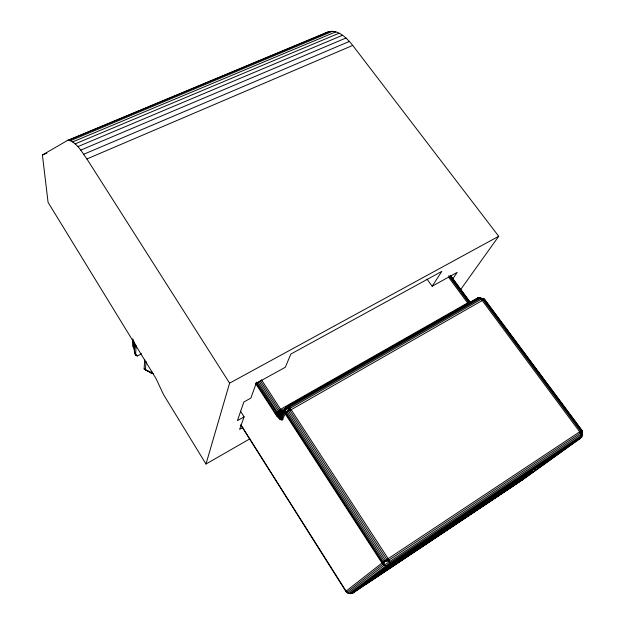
<?xml version="1.0" encoding="UTF-8"?>
<svg xmlns="http://www.w3.org/2000/svg" width="625" height="625" viewBox="0 0 625 625"><rect width="100%" height="100%" fill="white"/><g stroke="black" fill="none" stroke-linecap="round" stroke-linejoin="round"><path stroke-width="0.94" d="M241.055 425.398L345.797 591.328L347.93 593.109L384.25 565.133L384.344 561.219L287.344 411.891L284.43 411.266L281.398 417.195L278.555 415.594L256.586 382.172M133.719 341.141L134.711 344.531L134.438 352.055L135.633 355.023L137.234 356.008L141.523 353.805M136.078 345.445L135.633 355.023L133.094 346.219L134.711 344.531L134.438 352.055L134.812 343.477M134.711 344.531L134.414 351.812L135.633 355.023L134.406 351.688L135.352 353.125M153.32 373.742L144.109 368.914L144.75 359.609M146.047 361.414L145.422 370.039L153.273 373.625M255.609 383.477L276.727 416L279.82 419.227L282.117 420.039L282.758 419.43L281.883 416.742L282.492 414.055L285.055 408.547L287.859 406.266L478.508 297.758L480.273 298.469L482.062 300.266L579.672 431.789L581.062 434.305L581.25 437.453L390.352 564.523L351.82 593.531L521.992 480.031L581.688 437.195L390.078 564.992C387.375 566.781 383.586 565.609 381.914 562.953L285.328 413.992C283.555 411.398 284.633 407.727 287.344 406.242L477.789 297.883L479.656 297.734L484.664 299.398L581.984 430.336L582.594 434.82L580.766 438.039L522.547 479.844L353.008 592.961L349.195 593.609L347.93 593.109L346.914 591.695M151.742 371.312L151.57 373.219L144.109 368.914M132.852 339.375L133.094 346.219L134.281 347.68M276.727 416C277.711 411.422 283.031 409.758 286.469 407.539M384.25 565.133L581.062 434.305L581.984 430.336L581.367 430.828M205.992 464.016L229.586 383.156L498.711 236.281L352.727 45.414C346.82 38.039 337.539 28.367 327.133 32.266L67.312 140.539L42.406 154.992L48.078 202.367L156.031 378.594L163.625 394.75L205.992 464.016L249.891 438.828M240.461 411.117L244.109 416.867L239.602 429.383L242.937 427.484M282.758 419.43C283.852 414.594 288.086 411.969 289.312 407.305L480.273 298.469L482.25 298.43L484.664 299.398L483.391 299.203L484.383 299.297L581.828 430.477L582.109 432.094L581.828 430.406L384.344 561.219L345.797 591.328L346.406 590.984L346.82 592.289L382.953 564.195L384.344 561.219L388.992 560.031L580.469 433.031L581.828 430.406L582.523 433.453L581.062 434.305M283.688 412.164L285.891 407.43L287.344 406.242L289.312 407.305L290.977 409.422L388.164 558.641L390.133 562.664L390.078 564.992L353.008 592.961L352.07 592.766L350.523 593.75L390.367 563.734L582.312 436.094M286.273 408.148L287.016 406.57L478.383 297.867L477.242 298.32M427.039 279.172L432.164 286.211L441.82 271.383L290.844 354.055L285.32 367.258L256.195 383.336L250.875 398.094L243.859 402L237.43 420.633L244.109 416.867M275.141 413.742L280.594 409.297L467.547 302.977L470.141 302.125L450.437 275.406M452.836 278.75L457.164 272.414L432.164 286.211M460.82 289.32L498.711 236.281M259.07 381.352L279.062 412.141L281.562 414.375L283.32 412.945L281.586 415.75L282.117 420.039M514.336 485.211L566.641 447.586L401.75 557.375L366.281 583.984L514.336 485.211L516.102 482.883L495.078 496.898M287.344 411.891L290.148 408.258L481.195 299.258L484.383 299.297L287.344 411.891L284.695 412.68L281.578 418.664L279.586 417.961L276.891 415.156L255.953 382.891M523.375 479.086L522.547 479.844L521.281 479.93L522.617 479.016M284.43 411.266L289.312 407.305M349.195 593.609L390.133 562.664L582.594 434.82M281.117 419.961L280.938 415.711L283.602 412.383L282.953 412.023L280.102 415.234L279.82 419.227M541.305 465.609L544.461 463.344M549.977 459.367L551.555 458.234M412.172 551.555L391.867 565.664L506.25 489.734L532.141 471.828L412.172 551.555L411.102 549.938M376.203 576.141L405.312 556.734M406.93 555.656L410.977 552.961M412.594 551.883L446.555 529.242M448.172 528.164L452.219 525.469M453.836 524.391L493.461 497.977M479.992 507.461L483.234 505.305M486.469 503.141L488.898 501.523M492.141 499.367L494.57 497.742M497.805 495.586L500.234 493.961M509.953 487.484L511.57 486.406M516.43 483.164L518.859 481.547M285.586 409.43C282.297 411.023 277.906 413.586 278.328 417.875M319.297 36.117L327.133 32.266M67.312 140.539L68.773 140.195C77.383 142.93 81.82 152.164 86.914 158.961L352.727 45.414M83.773 154.25L349.398 41.414M80.734 150.117L345.977 38.008M77.836 146.641L342.531 35.25M42.406 154.992L46.906 153.109M75.156 143.875L339.133 33.188M68.773 140.195L329.781 31.391M70.578 140.633L332.703 31.25M72.719 141.859L335.836 31.844M480.977 297.93L479.359 297.961L288.531 406.625L284.555 409.859L281.586 415.75L280.102 415.234L277.062 411.695L258 382.188M384.344 561.219L389.664 561.406M282.984 413.273L281.797 412.867L279.359 410.039L260.266 380.539M480.273 298.469L484.383 299.297M150.492 372.734L153.203 373.617M282.953 412.023L280.594 409.297L261.492 379.805M469.375 303.492L448.844 275.781M468.383 303.969L448.461 277.055M345.93 591.211L346.82 592.289L240.812 424.703M450.211 275.398L470.141 302.422M450.219 276.273L469.297 302.148M530.109 470.758L531.242 472.336M520.797 476.828L521.922 478.406M136.289 354.57L137.234 356.008M86.914 158.961L229.586 383.156M133.008 340.508L133.094 346.219M132.695 339.047L132.609 340.914L132.742 339.109M580.625 431.156L580.469 433.031L581.359 430.688L483.836 299.414L481.195 299.258L483.039 299.742L580.625 431.156M383.281 561.961L382.953 564.195L382.453 562.555L285.719 413.422L284.695 412.68L286.406 412.703L383.281 561.961M290.148 408.258L289.711 410.188L386.867 559.5L388.992 560.031L385.57 560.383L288.469 411.031L290.148 408.258"/></g></svg>
